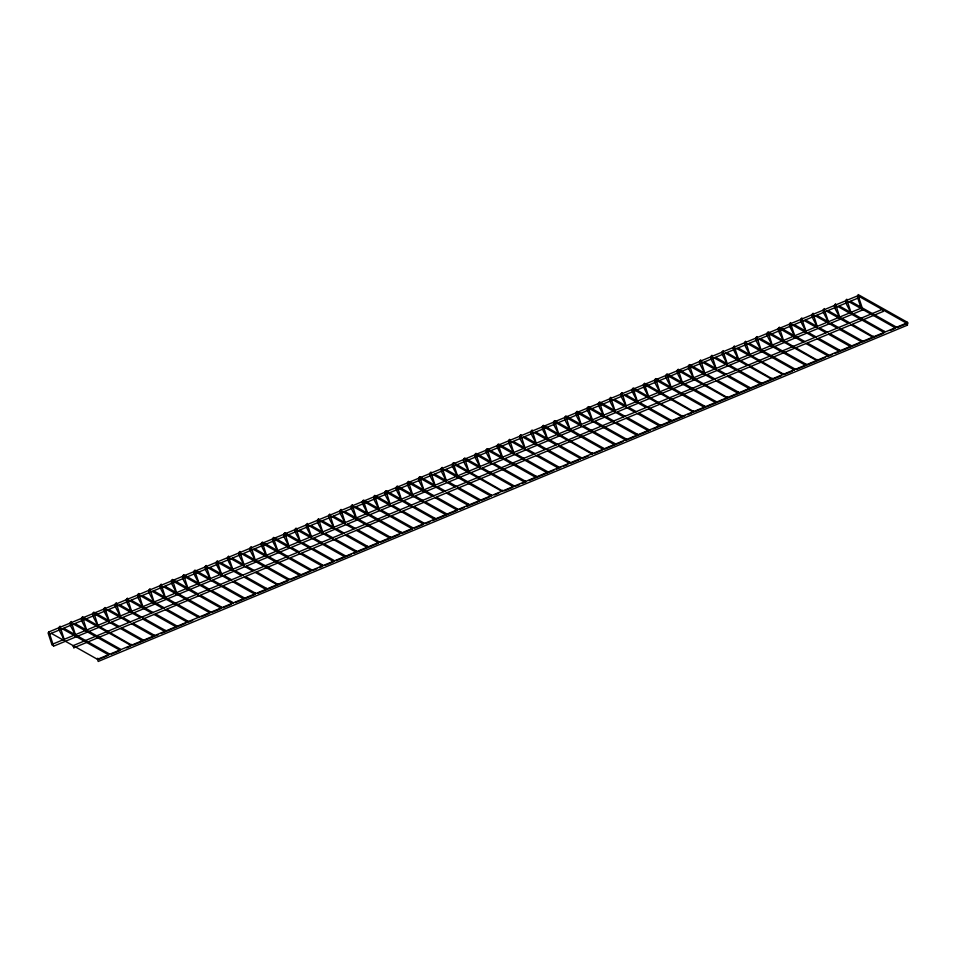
<?xml version="1.0" encoding="UTF-8"?>
<svg xmlns="http://www.w3.org/2000/svg" width="956" height="956" viewBox="0 0 956 956"><rect width="100%" height="100%" fill="white"/><g stroke="black" fill="none" stroke-linecap="round" stroke-linejoin="round"><path stroke-width="1.43" d="M277.921 584.439L257.033 572.07M333.094 561.076L334.146 560.646L333.369 561.399L301.164 543.271M423.006 523.709L424.058 523.279L423.281 524.031L376.915 497.933M512.918 486.341L513.97 485.911L513.193 486.664L466.827 460.565M602.83 448.985L603.893 448.543L603.116 449.296L556.739 423.197M772.448 378.923L727.062 352.764M783.693 374.25L738.307 348.092M793.898 369.578L794.962 369.135L794.185 369.888L747.807 343.79M873.605 336.882L852.716 324.514M49.091 632.358L53.106 644.595C51.122 644.189 55.054 647.666 52.819 644.069L862.049 307.772L862.79 309.063L862.754 309.911L53.524 646.22M63.299 640.365L64.351 639.923L63.299 640.365C64.518 636.827 55.83 628.558 60.073 626.168M74.532 635.692L75.596 635.262L74.532 635.692C75.763 632.155 67.063 623.886 71.318 621.496M85.777 631.02L86.829 630.59L85.777 631.02C86.996 627.483 78.308 619.213 82.551 616.823L131.809 645.157L131.056 645.467L83.399 618.652M97.01 626.347L98.074 625.917L97.01 626.347C98.241 622.822 89.541 614.541 93.796 612.151L109.271 620.862M108.255 621.687L109.307 621.245L108.255 621.687C109.474 618.15 100.786 609.868 105.029 607.49M119.488 617.014L120.552 616.572L119.488 617.014C120.719 613.477 112.031 605.196 116.273 602.818M130.733 612.342L131.785 611.9L130.733 612.342C131.952 608.805 123.264 600.535 127.507 598.145M141.978 607.669L143.03 607.227L141.978 607.669C143.197 604.132 134.509 595.863 138.751 593.473M153.211 602.997L154.263 602.555L153.211 602.997C154.43 599.46 145.742 591.19 149.984 588.8M164.456 598.325L165.508 597.894L164.456 598.325C165.675 594.787 156.987 586.518 161.229 584.128M175.689 593.652L176.741 593.222L175.689 593.652C176.908 590.115 168.22 581.846 172.462 579.456L198.262 593.975M186.934 588.98L187.985 588.549L186.934 588.98C188.153 585.454 179.465 577.173 183.707 574.795L199.183 583.495M198.167 584.319L199.218 583.877L198.167 584.319C199.386 580.782 190.698 572.501 194.94 570.123L209.125 578.105M205.743 566.55L206.245 566L210.463 579.205L209.424 579.503C210.619 576.002 201.955 567.816 206.185 565.45M220.645 574.974L221.696 574.532L220.645 574.974C221.864 571.437 213.176 563.168 217.418 560.778M231.89 570.302L232.941 569.86L231.89 570.302C233.109 566.765 224.421 558.495 228.663 556.105M243.123 565.629L244.186 565.187L243.123 565.629C244.354 562.092 235.654 553.823 239.908 551.433M254.368 560.957L255.419 560.527L254.368 560.957C255.587 557.42 246.899 549.15 251.141 546.76M265.601 556.284L266.664 555.854L265.601 556.284C266.832 552.759 258.132 544.478 262.386 542.088L288.174 556.607M276.846 551.624L277.897 551.182L276.846 551.624C278.065 548.087 269.377 539.805 273.619 537.427L289.094 546.127M288.079 546.952L289.142 546.509L288.079 546.952C289.31 543.414 280.61 535.133 284.864 532.755L300.339 541.455M299.324 542.279L300.375 541.837L299.324 542.279C300.543 538.742 291.855 530.472 296.097 528.082M310.569 537.607L311.62 537.164L310.569 537.607C311.787 534.069 303.1 525.8 307.342 523.41M321.802 532.934L322.853 532.492L321.802 532.934C323.02 529.397 314.333 521.128 318.575 518.738M329.378 515.165L329.88 514.615L334.098 527.832L333.058 528.118C334.253 524.617 325.59 516.431 329.82 514.065M344.28 523.589L345.331 523.159L344.28 523.589C345.498 520.052 336.811 511.783 341.053 509.393M355.524 518.917L356.576 518.487L355.524 518.917C356.743 515.392 348.056 507.11 352.298 504.732M366.757 514.256L367.809 513.814L366.757 514.256C367.976 510.719 359.289 502.438 363.531 500.06L379.006 508.759M378.002 509.584L379.054 509.142L378.002 509.584C379.221 506.047 370.534 497.765 374.776 495.387L390.251 504.099M389.235 504.911L390.287 504.469L389.235 504.911C390.454 501.374 381.767 493.105 386.009 490.715L400.205 498.697M400.48 500.239L401.532 499.797L400.48 500.239C401.699 496.702 393.012 488.432 397.254 486.042L412.729 494.754M411.713 495.567L412.765 495.124L411.713 495.567C412.932 492.029 404.245 483.76 408.487 481.37L434.287 495.889M422.958 490.894L424.01 490.464L422.958 490.894C424.177 487.357 415.49 479.087 419.732 476.697L435.207 485.409M434.191 486.222L435.255 485.791L434.191 486.222C435.422 482.684 426.723 474.415 430.977 472.025M445.436 481.549L446.488 481.119L445.436 481.549C446.655 478.024 437.968 469.743 442.21 467.365M456.669 476.889L457.733 476.447L456.669 476.889C457.9 473.351 449.2 465.07 453.455 462.692L502.701 491.026L501.96 491.336L455.582 465.237M467.914 472.216L468.966 471.774L467.914 472.216C469.133 468.679 460.445 460.41 464.688 458.02L480.163 466.731M479.147 467.544L480.211 467.102L479.147 467.544C480.378 464.007 471.69 455.737 475.933 453.347L490.117 461.33M490.392 462.871L491.444 462.429L490.392 462.871C491.611 459.334 482.923 451.065 487.166 448.675L502.641 457.386M498.399 445.114L502.689 457.757L501.649 458.055C502.844 454.554 494.18 446.368 498.411 444.002L513.886 452.714M512.87 453.526L513.922 453.096L512.87 453.526C514.089 449.989 505.401 441.72 509.644 439.33M524.115 448.854L525.167 448.424L524.115 448.854C525.334 445.329 516.646 437.047 520.889 434.657M535.348 444.193L536.4 443.751L535.348 444.193C536.567 440.656 527.879 432.375 532.122 429.997M546.593 439.521L547.645 439.079L546.593 439.521C547.812 435.984 539.124 427.702 543.366 425.324L592.612 453.658L591.872 453.969L542.924 426.424M557.826 434.849L558.878 434.406L557.826 434.849C559.045 431.311 550.357 423.042 554.6 420.652L603.606 448.233M569.071 430.176L570.123 429.734L569.071 430.176C570.29 426.639 561.602 418.37 565.844 415.98L580.029 423.962M580.304 425.504L581.356 425.062L580.304 425.504C581.523 421.966 572.835 413.697 577.077 411.307L592.553 420.019M591.549 420.831L592.601 420.401L591.549 420.831C592.768 417.294 584.08 409.025 588.322 406.635L603.798 415.346M602.782 416.159L603.834 415.729L602.782 416.159C604.013 412.622 595.313 404.352 599.567 401.962L615.043 410.674M614.027 411.486L615.078 411.056L614.027 411.486C615.246 407.961 606.558 399.68 610.8 397.302M621.603 393.717L622.105 393.179L626.323 406.384L625.284 406.682C626.467 403.181 617.815 394.983 622.045 392.629M636.505 402.153L637.556 401.711L636.505 402.153C637.724 398.616 629.036 390.347 633.278 387.957L682.536 416.29L681.783 416.601L635.417 390.502M647.738 397.481L648.801 397.039L647.738 397.481C648.969 393.944 640.269 385.674 644.523 383.284L693.769 411.618L693.028 411.928L646.65 385.83M658.983 392.808L660.034 392.366L658.983 392.808C660.202 389.271 651.514 381.002 655.756 378.612L669.941 386.594M670.228 388.136L671.279 387.694L670.228 388.136C671.447 384.599 662.759 376.329 667.001 373.939L681.186 381.922M681.461 383.464L682.512 383.033L681.461 383.464C682.68 379.926 673.992 371.657 678.234 369.267L727.492 397.6L726.739 397.911L679.083 371.095M692.706 378.791L693.757 378.361L692.706 378.791C693.925 375.266 685.237 366.985 689.479 364.595L704.954 373.306M703.939 374.131L704.99 373.688L703.939 374.131C705.158 370.593 696.47 362.312 700.712 359.934M715.184 369.458L716.235 369.016L715.184 369.458C716.403 365.921 707.715 357.64 711.957 355.262M726.417 364.786L727.468 364.344L726.417 364.786C727.635 361.249 718.948 352.979 723.19 350.589M737.662 360.113L738.713 359.671L737.662 360.113C738.88 356.576 730.193 348.307 734.435 345.917M748.895 355.441L749.946 354.999L748.895 355.441C750.113 351.904 741.426 343.634 745.668 341.244M760.14 350.768L761.191 350.338L760.14 350.768C761.358 347.231 752.671 338.962 756.913 336.572M771.373 346.096L772.424 345.666L771.373 346.096C772.591 342.559 763.904 334.289 768.146 331.899L817.404 360.233L816.663 360.543L770.285 334.445M782.617 341.423L783.669 340.993L782.617 341.423C783.836 337.898 775.149 329.617 779.391 327.227L805.179 341.746M793.85 336.763L794.914 336.321L793.85 336.763C795.081 333.226 786.382 324.944 790.636 322.566M805.095 332.09L806.147 331.648L805.095 332.09C806.314 328.553 797.627 320.272 801.869 317.894M816.328 327.418L817.392 326.976L816.328 327.418C817.559 323.881 808.86 315.611 813.114 313.221M827.573 322.746L828.625 322.303L827.573 322.746C828.792 319.208 820.105 310.939 824.347 308.549M838.806 318.073L839.87 317.631L838.806 318.073C840.037 314.536 831.338 306.267 835.592 303.877M850.051 313.401L851.103 312.971L850.051 313.401C851.27 309.864 842.583 301.594 846.825 299.204M861.296 308.728L862.348 308.298L861.296 308.728L857.269 296.491M97.416 658.421L98.193 661.468L907.423 325.171L907.459 324.311L906.73 323.032L97.488 659.329C98.731 659.64 96.616 657.011 98.97 659.293L107.239 655.852M119.572 649.387L120.564 649.829L119.823 650.14L73.445 624.041M130.817 644.714L131.558 644.404M142.05 640.042L143.042 640.496L142.301 640.795L120.396 628.474M165.197 631.462L165.269 630.386L134.33 612.975M220.728 607.347L221.72 607.789L220.979 608.1L174.601 582.013M231.961 602.674L232.953 603.128L232.212 603.439L184.556 576.611M321.885 565.307L322.877 565.761L322.124 566.072L275.758 539.973M760.892 383.906L760.964 382.83L730.014 365.419M816.412 359.791L817.153 359.48M827.645 355.118L828.649 355.572L827.896 355.871L806.004 343.551M48.828 631.94L49.533 634.091L858.763 297.782L858.799 296.934L858.058 295.643L48.828 631.94L49.21 632.418M49.533 634.091L49.569 633.231M105.029 608.59L109.307 621.245M73.158 645.635L73.863 647.774L883.093 311.477L883.129 310.628L882.388 309.338L73.158 645.635L73.863 647.774M194.94 571.222L199.218 583.877M217.418 561.877L221.696 574.532M228.651 557.217L232.941 569.86M273.619 538.527L277.897 551.182M307.33 524.509L311.62 537.164M363.531 501.159L367.809 513.814M453.443 463.791L457.733 476.447M543.355 426.424L547.645 439.079M588.31 407.746L592.601 420.401M633.278 389.056L637.556 401.711M644.511 384.384L648.801 397.039M723.19 351.689L727.468 364.344M734.423 347.016L738.713 359.671M790.624 323.666L794.914 336.321M801.869 318.993L806.147 331.648M824.347 309.66L828.625 322.303M858.058 295.643L858.763 297.782M862.049 307.772L862.754 309.911M882.388 309.338L883.093 311.477M907.423 325.171L906.73 323.032M209.424 579.503L210.463 579.205M333.058 528.118L334.098 527.832M501.649 458.055L502.689 457.757M625.284 406.682L626.323 406.384M111.374 654.131L119.643 650.701M126.539 647.833L130.673 646.113M133.434 644.965L158.242 634.653M161.002 633.505L185.823 623.192M188.571 622.045L192.706 620.336M200.987 616.895L209.256 613.453M212.017 612.306L220.286 608.876M223.035 607.729L231.316 604.288M235.451 602.567L254.75 594.548M257.511 593.401L287.84 580.794M290.588 579.659L309.887 571.628M312.648 570.493L316.783 568.772M319.543 567.625L322.303 566.478M325.052 565.331L333.333 561.889M336.082 560.742L351.246 554.444M354.007 553.297L377.441 543.558M380.201 542.41L399.5 534.392M402.261 533.245L411.905 529.242M414.665 528.094L422.934 524.653M425.695 523.506L429.83 521.785M432.59 520.638L457.398 510.325M460.159 509.19L464.293 507.469M467.054 506.322L478.084 501.733M480.832 500.586L489.114 497.156M494.622 494.861L498.757 493.141M504.278 490.846L512.547 487.417M515.296 486.269L519.443 484.549M522.191 483.401L526.326 481.681M529.086 480.533L553.906 470.221M556.655 469.085L560.79 467.365M563.55 466.217L567.685 464.497M570.445 463.349L578.715 459.92M582.849 458.199L588.37 455.904M593.879 453.61L602.149 450.168M604.909 449.033L622.834 441.576M625.594 440.429L650.403 430.116M653.163 428.981L684.866 415.8M687.627 414.653L691.762 412.932M694.522 411.785L781.375 375.696M784.123 374.549L792.393 371.107M796.539 369.398L825.482 357.365M828.243 356.218L832.377 354.497M835.138 353.35L859.946 343.037M862.706 341.89L883.38 333.297M890.275 330.429L894.41 328.721M897.17 327.573L908.2 322.985M907.077 322.112L906.575 323.176L907.077 322.112L858.07 294.532M895.832 326.785L895.33 327.848L895.832 326.785L850.697 301.379M884.587 331.457L884.097 332.521L884.587 331.457L839.452 306.051M873.354 336.13L872.577 336.882L873.282 337.193M862.109 340.802L861.619 341.866L862.109 340.802L831.158 323.379M850.876 345.463L850.374 346.538L850.876 345.463L830.238 333.859M839.631 350.135L839.141 351.21L839.631 350.135L819.005 338.532M805.92 364.152L805.418 365.216L805.92 364.152L773.679 346.012M783.442 373.497L782.665 374.25L783.37 374.561M772.197 378.17L771.42 378.923L772.125 379.233M760.964 382.83L760.462 383.906L738.57 371.573M749.719 387.503L749.229 388.578L749.719 387.503L729.081 375.899M738.486 392.175L737.984 393.239L738.486 392.175L717.848 380.572M727.241 396.848L726.739 397.911M715.996 401.52L715.506 402.584L715.996 401.52L683.767 383.38M704.763 406.192L704.261 407.256L704.763 406.192L672.522 388.052M693.518 410.865L693.028 411.928M682.285 415.537L681.783 416.601M671.04 420.198L670.55 421.273L671.04 420.198L640.09 402.787M659.807 424.87L659.305 425.934L659.807 424.87L639.17 413.267M648.562 429.543L648.072 430.606L648.562 429.543L627.937 417.927M637.329 434.215L636.827 435.279L637.329 434.215L616.692 422.6M626.084 438.888L625.594 439.951L626.084 438.888L595.134 421.465M614.851 443.56L614.35 444.624L614.851 443.56L583.901 426.137M592.373 452.893L591.872 453.969M581.129 457.565L580.639 458.641L581.129 457.565L548.887 439.425M569.895 462.238L569.394 463.302L569.895 462.238L538.945 444.827M558.651 466.91L558.161 467.974L558.651 466.91L538.013 455.295M547.418 471.583L546.916 472.646L547.418 471.583L526.78 459.967M536.173 476.255L535.671 477.319L536.173 476.255L505.222 458.832M524.928 480.928L524.438 481.991L524.928 480.928L493.989 463.505M502.45 490.261L501.96 491.336M491.217 494.933L490.715 496.009L491.217 494.933L458.976 476.793M479.972 499.606L479.482 500.669L479.972 499.606L449.021 482.194M468.739 504.278L468.237 505.342L468.739 504.278L448.101 492.663M457.494 508.95L457.004 510.014L457.494 508.95L436.868 497.335M446.261 513.623L445.759 514.687L446.261 513.623L425.623 502.008M435.016 518.295L434.526 519.359L435.016 518.295L414.39 506.68M412.538 527.628L412.048 528.704L412.538 527.628L391.912 516.025M401.305 532.301L400.803 533.364L401.305 532.301L356.17 506.907M390.06 536.973L389.57 538.037L390.06 536.973L357.819 518.833M378.827 541.646L378.325 542.709L378.827 541.646L358.189 530.03M367.582 546.318L367.092 547.382L367.582 546.318L346.944 534.703M356.349 550.991L355.847 552.054L356.349 550.991L335.711 539.375M345.104 555.663L344.602 556.727L345.104 555.663L324.466 544.048M311.381 569.668L310.891 570.732L311.381 569.668L290.755 558.065M300.148 574.341L299.646 575.404L300.148 574.341L255.013 548.947M288.903 579.013L288.413 580.077L288.903 579.013L243.768 553.608M277.67 583.686L276.893 584.439L277.599 584.749M266.425 588.358L265.935 589.422L266.425 588.358L245.8 576.743M255.192 593.031L254.69 594.094L255.192 593.031L234.555 581.415M243.947 597.691L243.457 598.767L243.947 597.691L223.322 586.088M210.236 611.709L209.734 612.772L210.236 611.709L177.995 593.568M198.991 616.381L198.501 617.445L198.991 616.381L153.856 590.975M187.758 621.053L187.256 622.117L187.758 621.053L167.121 609.438M176.513 625.726L176.012 626.789L176.513 625.726L155.876 614.111M165.269 630.386L164.779 631.462L142.874 619.13M154.036 635.059L153.534 636.134L154.036 635.059L133.398 623.455M109.08 653.749L108.578 654.812L109.08 653.749L63.944 628.343M846.383 300.304L846.897 299.754L851.103 312.971M835.15 304.976L835.652 304.426L839.87 317.631M812.672 314.321L813.174 313.771L817.392 326.976M778.949 328.326L779.463 327.789L783.669 340.993M767.716 332.999L768.218 332.461L772.424 345.666M756.471 337.671L756.973 337.121L761.191 350.338M745.226 342.344L745.74 341.794L749.946 354.999M711.515 356.361L712.017 355.811L716.235 369.016M700.27 361.021L700.784 360.484L704.99 373.688M689.037 365.694L689.539 365.156L693.757 378.361M677.792 370.366L678.306 369.829L682.512 383.033M666.559 375.039L667.061 374.489L671.279 387.694M655.314 379.711L655.828 379.162L660.034 392.366M610.358 398.389L610.872 397.851L615.078 411.056M599.125 403.062L599.627 402.524L603.834 415.729M576.647 412.406L577.149 411.857L581.356 425.062M565.402 417.079L565.904 416.529L570.123 429.734M554.157 421.751L554.671 421.202L558.878 434.406M531.679 431.084L532.193 430.547L536.4 443.751M520.446 435.757L520.948 435.219L525.167 448.424M509.201 440.429L509.715 439.891L513.922 453.096M486.724 449.774L487.237 449.224L491.444 462.429M475.49 454.447L475.992 453.897L480.211 467.102M464.246 459.119L464.759 458.569L468.966 471.774M441.768 468.452L442.281 467.914L446.488 481.119M430.535 473.124L431.036 472.587L435.255 485.791M419.29 477.797L419.804 477.259L424.01 490.464M408.057 482.469L408.559 481.92L412.765 495.124M396.812 487.142L397.314 486.592L401.532 499.797M385.567 491.814L386.081 491.265L390.287 504.469M374.334 496.487L374.836 495.937L379.054 509.142M340.611 510.492L341.125 509.954L345.331 523.159M318.133 519.837L318.647 519.287L322.853 532.492M295.655 529.182L296.169 528.632L300.375 541.837M284.422 533.854L284.924 533.305L289.142 546.509M261.944 543.187L262.446 542.65L266.664 555.854M250.699 547.86L251.213 547.322L255.419 560.527M239.466 552.532L239.968 551.982L244.186 565.187M183.265 575.882L183.767 575.345L187.985 588.549M172.02 580.555L172.534 580.017L176.741 593.222M160.787 585.227L161.289 584.678L165.508 597.894M149.542 589.9L150.056 589.35L154.263 602.555M138.309 594.572L138.811 594.023L143.03 607.227M127.064 599.245L127.578 598.695L131.785 611.9M115.831 603.917L116.333 603.367L120.552 616.572M93.353 613.25L93.855 612.712L98.074 625.917M82.108 617.923L82.622 617.385L86.829 630.59M70.875 622.595L71.377 622.045L75.596 635.262M59.631 627.267L60.144 626.718L64.351 639.923M857.628 295.631L906.575 323.176M848.964 301.749L895.33 327.848M837.719 306.422L849.31 312.947M851.892 314.405L884.097 332.521M828.219 310.724L850.135 323.068M826.486 311.094L838.077 317.619M840.659 319.065L848.378 323.415M850.96 324.873L872.852 337.193M816.974 315.396L828.589 321.933M815.241 315.767L826.832 322.291M829.414 323.737L837.145 328.087M839.715 329.545L861.619 341.866M805.741 320.069L816.054 325.877M819.925 328.051L827.657 332.401M804.008 320.439L815.599 326.964M818.169 328.41L825.9 332.76M828.482 334.206L850.374 346.538M794.496 324.741L806.111 331.266M808.68 332.724L816.424 337.074M791.472 324.383L804.355 331.636M806.936 333.082L814.667 337.432M817.237 338.878L839.141 351.21M807.76 343.204L828.398 354.807M780.239 329.055L803.422 342.105M760.785 338.747L771.098 344.554M759.052 339.117L805.418 365.216M749.54 343.419L794.675 368.825M736.574 348.462L748.166 354.987M750.735 356.433L782.94 374.561M725.329 353.134L736.921 359.659M739.502 361.105L747.233 365.455M749.803 366.913L771.707 379.233M715.829 357.436L727.432 363.961M714.084 357.807L725.688 364.332M728.257 365.778L735.989 370.127M704.584 362.109L714.897 367.917M718.769 370.091L726.512 374.441M701.561 361.75L714.443 369.004M717.024 370.45L724.744 374.8M727.325 376.246L749.229 388.578M707.536 374.764L715.267 379.114M690.328 366.423L713.511 379.472M716.092 380.918L737.984 393.239M669.128 376.485L715.506 402.584M657.895 381.157L704.261 407.256M625.905 394.804L637.521 401.329M624.172 395.175L635.764 401.699M638.345 403.145L646.077 407.495M648.646 408.941L670.55 421.273M614.672 399.477L623.694 404.555M628.857 407.459L636.588 411.809M612.939 399.847L624.531 406.372M627.1 407.818L634.832 412.167M637.413 413.613L659.305 425.934M617.612 412.132L625.355 416.481M600.404 403.791L623.599 416.84M626.168 418.286L648.072 430.606M606.379 416.792L614.111 421.154M589.171 408.463L636.827 435.279M577.926 413.135L625.594 439.951M567.984 418.525L614.35 444.624M535.993 432.172L546.306 437.979M534.261 432.542L545.852 439.067M548.433 440.513L556.153 444.863M558.734 446.309L580.639 458.641M524.76 436.844L535.073 442.652M523.016 437.215L534.619 443.739M537.188 445.185L544.92 449.535M547.501 450.981L569.394 463.302M513.515 441.517L525.119 448.041M527.7 449.499L535.444 453.849M510.492 441.158L523.374 448.4M525.955 449.858L533.675 454.208M536.256 455.654L558.161 467.974M516.467 454.16L524.199 458.522M499.259 445.831L546.916 472.646M488.014 450.503L535.671 477.319M478.06 455.893L524.438 481.991M482.744 468.177L513.695 485.6M446.082 469.539L456.394 475.347M444.349 469.91L455.94 476.435M458.51 477.88L490.715 496.009M434.837 474.212L446.452 480.737M433.104 474.582L444.695 481.107M447.277 482.553L455.008 486.903M457.577 488.349L479.482 500.669M437.788 486.867L445.52 491.217M420.58 478.526L433.462 485.768M436.032 487.225L443.763 491.575M446.344 493.021L468.237 505.342M409.335 483.198L432.53 496.248M435.1 497.694L457.004 510.014M415.31 496.2L423.042 500.562M398.102 487.871L445.759 514.687M404.065 500.872L411.809 505.222M386.857 492.531L434.526 519.359M392.832 505.545L400.564 509.895M403.145 511.352L423.783 522.968M381.587 510.217L389.331 514.567M365.67 502.605L412.048 528.704M400.803 533.364L351.856 505.82L352.358 505.282L356.576 518.487M344.925 511.58L355.238 517.375M343.192 511.95L354.784 518.463M357.365 519.921L389.57 538.037M333.692 516.24L345.295 522.777M347.876 524.223L355.608 528.584M330.668 515.893L343.551 523.135M346.12 524.593L353.851 528.943M356.433 530.389L378.325 542.709M322.447 520.912L334.05 527.449M336.632 528.895L344.375 533.257M319.424 520.566L332.306 527.808M334.887 529.265L342.606 533.615M345.188 535.061L367.092 547.382M311.202 525.585L322.817 532.122M325.399 533.567L333.13 537.929M308.19 525.226L321.073 532.48M323.642 533.926L355.847 552.054M299.969 530.257L310.282 536.065M314.154 538.24L321.885 542.59M296.946 529.899L309.828 537.153M312.409 538.598L344.602 556.727M302.909 542.912L310.652 547.262M313.233 548.72L333.859 560.324M285.701 534.571L298.583 541.825M291.676 547.585L299.407 551.935M301.988 553.393L322.626 564.996M264.513 544.645L310.891 570.732M253.28 549.306L299.646 575.404M240.745 553.261L253.627 560.503M256.208 561.961L288.413 580.077M232.535 558.28L244.139 564.817M246.72 566.263L254.451 570.624M229.512 557.934L242.394 565.175M244.963 566.621L252.695 570.971M255.276 572.429L277.168 584.749M221.29 562.953L232.894 569.489M235.475 570.935L243.218 575.297M218.267 562.594L231.149 569.848M233.73 571.294L241.462 575.643M244.031 577.101L265.935 589.422M210.057 567.625L221.661 574.162M224.242 575.608L231.973 579.957M207.034 567.267L219.916 574.52M222.485 575.966L230.217 580.316M232.798 581.774L254.69 594.094M212.997 580.28L220.74 584.63M195.789 571.939L208.671 579.193M211.252 580.639L243.457 598.767M201.764 584.952L209.495 589.302M212.077 590.76L232.714 602.364M200.832 595.421L221.469 607.036M165.101 586.303L175.414 592.111M163.356 586.673L209.734 612.772M152.124 591.346L198.501 617.445M142.623 595.648L164.54 607.992M140.879 596.018L152.482 602.543M155.051 603.989L162.783 608.339M165.352 609.797L187.256 622.117M131.378 600.32L153.307 612.653M128.355 599.962L141.237 607.215M143.818 608.661L151.538 613.011M154.119 614.469L176.012 626.789M120.133 604.993L131.749 611.529M117.122 604.634L129.992 611.888M132.573 613.334L140.305 617.684M108.9 609.665L119.213 615.473M123.085 617.648L130.817 621.998M105.877 609.307L118.759 616.56M121.34 618.006L129.06 622.356M131.641 623.802L153.534 636.134M111.84 622.32L119.584 626.67M122.165 628.128L142.791 639.731M94.632 613.979L107.514 621.233M110.095 622.679L117.827 627.028M75.177 623.671L120.313 649.076M62.212 628.713L108.578 654.812M51.146 633.254L62.797 639.803M65.39 641.261L97.763 659.485M858.321 296.061L862.348 308.298M48.039 632.8L52.054 645.037"/></g></svg>
